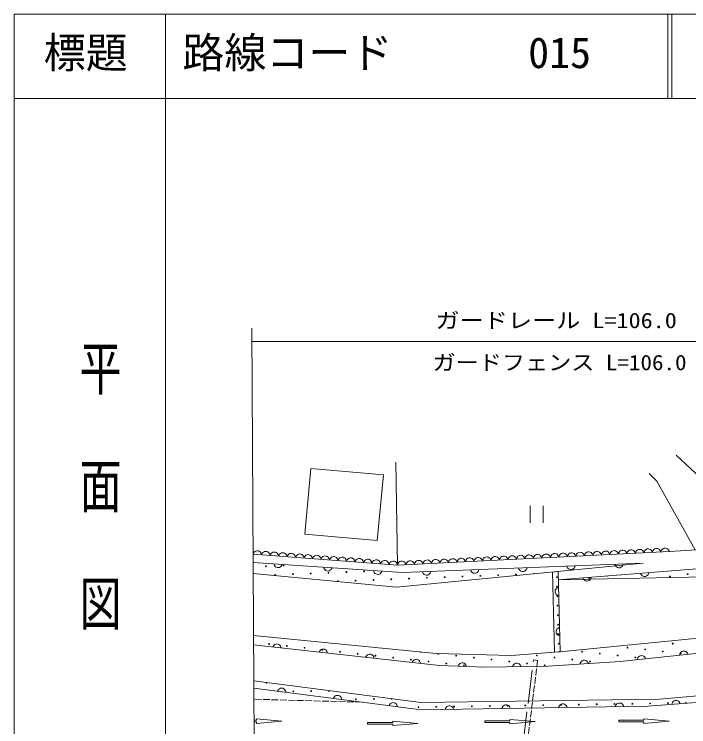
# Model space of a CAD drawing. Units: millimetres, scale not verified. Extents: x -71326 to 568674, y -102781 to 257219.
# Drawn here: x -71326 to 8922, y 172491 to 257219 of the extents above; entities that cross this region are included whole.
import ezdxf
from ezdxf.enums import TextEntityAlignment as Align

# ---------------------------------------------------------------- set-up
doc = ezdxf.new("R2010")
doc.units = ezdxf.units.MM
doc.header["$LTSCALE"] = 1000
for name, pattern in [('CHAIN', [18.5, 12, -1.5, 3.5, -1.5]), ('USER1', [1, 0.8, -0.2]), ('USER2', [5, 4, -1])]:
    doc.linetypes.add(name, pattern=pattern)
for name, color, linetype, lineweight in [('M-BGD', 7, 'Continuous', 13), ('M-BMK-LINE', 2, 'CHAIN', 13), ('M-STR-HTXT', 7, 'Continuous', 13), ('M-TTL', 2, 'Continuous', 13), ('M-TTL-BAND', 7, 'Continuous', 13), ('M-TTL-LINE', 7, 'Continuous', 13), ('M-TTL-TXT', 7, 'Continuous', 13)]:
    doc.layers.add(name, color=color, linetype=linetype, lineweight=lineweight)
doc.styles.add('@ＭＳ ゴシック', font='')
doc.styles.add('ＭＳ ゴシック', font='')
doc.styles.get('@ＭＳ ゴシック').set_extended_font_data('@MS Gothic')
doc.styles.get('ＭＳ ゴシック').set_extended_font_data('MS Gothic')

# ---------------------------------------------------------------- blocks, each defined once
blk = doc.blocks.new('BUHIN2')
at = {"color": 7, "linetype": 'Continuous', "lineweight": 13}
blk.add_lwpolyline([(0, 500), (115, 460), (212, 400), (322, 305), (382, 195), (418, 78), (418, -78), (382, -195), (322, -305), (212, -402), (115, -462), (0, -500)], dxfattribs=at)
blk = doc.blocks.new('BUHIN3')
at = {"color": 7, "linetype": 'Continuous', "lineweight": 13}
blk.add_lwpolyline([(0, -500), (115, -462.5), (212.5, -402.5), (322.5, -305), (382.5, -195), (420, -77.5), (420, 77.5), (382.5, 195), (322.5, 305), (212.5, 402.5), (115, 460), (0, 500)], dxfattribs=at)
blk = doc.blocks.new('BUHIN8')
at = {"color": 7, "linetype": 'Continuous', "lineweight": 13}
for p, q in [((-770, 1000), (-770, -1000)), ((765, -1000), (765, 1000))]:
    blk.add_line(p, q, dxfattribs=at)

msp = doc.modelspace()

# ---------------------------------------------------------------- linework, layer by layer
at = {"layer": 'M-BGD'}
for p, q in [((12196, 200314), (7426, 204788)), ((-25734, 191721), (-25912, 203952)), ((-36769, 195376), (-36050, 203186)), ((-36050, 203186), (-27412, 202446)), ((4230, 202625), (5115, 201691)), ((-27412, 202446), (-28130, 194635)), ((5115, 201691), (9692, 193519)), ((-36769, 195376), (-28130, 194635)), ((6612, 193335), (-25734, 191721)), ((6612, 193335), (10512, 193569)), ((-25734, 191721), (-42911, 193027)), ((-42905, 192037), (-25130, 190830)), ((-42897, 190725), (-42905, 192037)), ((3486, 191933), (-25865, 189098)), ((-25130, 190830), (3486, 191933)), ((-6606, 189961), (13933, 191612)), ((-25865, 189098), (-42897, 190725)), ((-7290, 190892), (-6634, 190955)), ((-7070, 181351), (-7290, 190892)), ((-6634, 190955), (-6363, 181406)), ((13358, 190386), (-6606, 189961)), ((-5608, 181465), (19441, 183961)), ((-42845, 182223), (-42852, 183358)), ((-42852, 183358), (-21139, 181209)), ((-20729, 179786), (-42845, 182223)), ((-12154, 180952), (-5608, 181465)), ((-6363, 181406), (-7070, 181351)), ((15876, 181875), (772, 180264)), ((-21139, 181209), (-12154, 180952)), ((-15288, 179568), (-20729, 179786)), ((-7802, 179699), (-15288, 179568)), ((-9564, 180435), (-9068, 180373)), ((772, 180264), (-7802, 179699)), ((-42813, 177088), (-42819, 177958)), ((-42819, 177958), (-22972, 175383)), ((-22924, 174514), (-42813, 177088)), ((5458, 175769), (23751, 177362)), ((-22972, 175383), (5458, 175769)), ((17484, 175939), (4058, 174949)), ((4058, 174949), (-22924, 174514)), ((-42790, 173257), (-42489, 173257)), ((-42489, 173077), (-42789, 173077)), ((-42489, 173257), (-42489, 173437)), ((-42489, 173437), (-39489, 173167)), ((-39489, 173167), (-42489, 172897)), ((-42489, 172897), (-42489, 173077)), ((-29303, 172805), (-29303, 172985)), ((-29303, 172985), (-26303, 172985)), ((-26303, 172985), (-26303, 173165)), ((-26303, 173165), (-23303, 172895)), ((-23303, 172895), (-26303, 172625)), ((-15356, 173009), (-15356, 173189)), ((-15356, 173189), (-12356, 173189)), ((-12356, 173009), (-15356, 173009)), ((-12356, 173189), (-12356, 173369)), ((-12356, 173369), (-9356, 173099)), ((-9356, 173099), (-12356, 172829)), ((-12356, 172829), (-12356, 173009)), ((592, 173077), (592, 173257)), ((592, 173257), (3592, 173257)), ((3592, 173077), (592, 173077)), ((3592, 173257), (3592, 173437)), ((3592, 173437), (6592, 173167)), ((6592, 173167), (3592, 172897)), ((3592, 172897), (3592, 173077)), ((-26303, 172805), (-29303, 172805)), ((-26303, 172625), (-26303, 172805))]:
    msp.add_line(p, q, dxfattribs=at)
at = {"layer": 'M-BGD', "linetype": 'USER2'}
msp.add_line((-11426, 165330), (-9564, 180435), dxfattribs=at)
at = {"layer": 'M-BGD', "linetype": 'USER1'}
for p, q in [((-9068, 180373), (-10930, 165269)), ((-29911, 175418), (-42805, 175763))]:
    msp.add_line(p, q, dxfattribs=at)
at = {"layer": 'M-BGD'}
for centre in [(-41391, 191576), (-39272, 191658), (-38171, 190639), (-36051, 190720), (-33931, 190802), (-31812, 190884), (-29692, 190965), (-11633, 190600), (8791, 190629), (-40291, 190557), (-30711, 189865), (-28591, 189946), (-26471, 190028), (-24352, 190110), (-22232, 190191), (-20112, 190273), (-17992, 190355), (-15873, 190436), (-13753, 190518), (-6781, 190283), (-2915, 190176), (6688, 190356), (-6749, 189152), (-6717, 188021), (-6685, 186890), (-6653, 185759), (-6621, 184629), (-6588, 183498), (-41011, 182333), (-6556, 182367), (7012, 182376), (-38903, 182101), (-36794, 181869), (-34686, 181636), (-32577, 181404), (-3763, 181430), (1625, 181903), (3733, 181671), (5842, 181438), (-30468, 181172), (-28360, 180939), (-26251, 180707), (-24143, 180474), (-18755, 180948), (-16647, 180715), (-14538, 180483), (-9151, 180956), (-7042, 180724), (-4933, 180491), (-1654, 181197), (454, 180965), (2563, 180732), (7950, 181206), (-22034, 180242), (-19926, 180010), (-17817, 179777), (-12430, 180251), (-10321, 180018), (-8212, 179786), (-2825, 180259), (-41320, 177711), (-38121, 176702), (-36000, 176736), (-30681, 175761), (-28560, 175795), (-23240, 174820), (-21119, 174854), (-18998, 174888), (-16877, 174922), (-14756, 174956), (-12635, 174991), (-10514, 175025), (-8393, 175059), (-6271, 175093), (-4150, 175127), (-2029, 175161), (92, 175195), (2213, 175230), (4334, 175264), (6455, 175298)]:
    msp.add_circle(centre, 50, dxfattribs=at)
for centre, start, end in [((-9513, 190681), 0.59899, 190.43646), ((-32831, 189783), 331.30272, 197.78029), ((-812, 190450), 211.57098, 337.6161), ((-7234, 186309), 354.8505, 7.79737), ((-7202, 185178), 332.39625, 30.25161), ((-7170, 184047), 320.51013, 42.13774), ((-7138, 182916), 310.99985, 51.64802), ((-25081, 181645), 240.67874, 288.01356), ((-22972, 181412), 200.79806, 327.89424), ((-7106, 181785), 302.6596, 59.98826), ((-20864, 181180), 153.95283, 22.77382), ((-15709, 179545), 50.66621, 124.75257), ((-33879, 176770), 138.70452, 26.50935), ((-26438, 175829), 168.44837, 356.7655), ((-25361, 174786), 53.09938, 112.15283), ((8576, 175332), 276.28839, 272.15065)]:
    msp.add_arc(centre, 50, start, end, dxfattribs=at)
at = {"layer": 'M-BMK-LINE', "linetype": 'Continuous'}
msp.add_line((-43076, 219903), (-42576, 138339), dxfattribs=at)
at = {"layer": 'M-STR-HTXT'}
msp.add_line((62270, 218318), (-43067, 218318), dxfattribs=at)
at = {"layer": 'M-TTL'}
for p, q in [((-71326, 257219), (-71326, -102781)), ((568674, 257219), (-71326, 257219))]:
    msp.add_line(p, q, dxfattribs=at)
at = {"layer": 'M-TTL-BAND'}
msp.add_line((-53326, 247219), (-53326, -102781), dxfattribs=at)
at = {"layer": 'M-TTL-LINE'}
for p, q in [((-53326, 257219), (-53326, 247219)), ((6424, 257219), (6424, 247219)), ((6924, 257219), (6924, 247219)), ((-71326, 247219), (568674, 247219))]:
    msp.add_line(p, q, dxfattribs=at)

# ---------------------------------------------------------------- block references
at = {"layer": 'M-BGD'}
msp.add_blockref('BUHIN8', (-9158, 197742), dxfattribs=at)
for p, xscale, yscale, rotation in [((-42406, 192989), 1.013364, 1.013364, 85.65275), ((-41396, 192912), 1.013364, 1.013364, 85.65275), ((-40385, 192835), 1.013364, 1.013364, 85.65275), ((-39375, 192758), 1.013364, 1.013364, 85.65275), ((-5012, 192755), 1.012054, 1.012054, 92.85562), ((-4002, 192805), 1.012054, 1.012054, 92.85562), ((-2991, 192856), 1.012054, 1.012054, 92.85562), ((-1980, 192906), 1.012054, 1.012054, 92.85562), ((-969, 192956), 1.012054, 1.012054, 92.85562), ((42, 193007), 1.012054, 1.012054, 92.85562), ((1052, 193057), 1.012054, 1.012054, 92.85562), ((2063, 193108), 1.012054, 1.012054, 92.85562), ((3074, 193158), 1.012054, 1.012054, 92.85562), ((4085, 193209), 1.012054, 1.012054, 92.85562), ((5096, 193259), 1.012054, 1.012054, 92.85562), ((6106, 193309), 1.012054, 1.012054, 92.85562), ((-38364, 192681), 1.013364, 1.013364, 85.65275), ((-37354, 192604), 1.013364, 1.013364, 85.65275), ((-36343, 192528), 1.013364, 1.013364, 85.65275), ((-35333, 192451), 1.013364, 1.013364, 85.65275), ((-34323, 192374), 1.013364, 1.013364, 85.65275), ((-33312, 192297), 1.013364, 1.013364, 85.65275), ((-32302, 192220), 1.013364, 1.013364, 85.65275), ((-31291, 192144), 1.013364, 1.013364, 85.65275), ((-30281, 192067), 1.013364, 1.013364, 85.65275), ((-29270, 191990), 1.013364, 1.013364, 85.65275), ((-28260, 191913), 1.013364, 1.013364, 85.65275), ((-22196, 191898), 1.012054, 1.012054, 92.85562), ((-21185, 191948), 1.012054, 1.012054, 92.85562), ((-20174, 191998), 1.012054, 1.012054, 92.85562), ((-19164, 192049), 1.012054, 1.012054, 92.85562), ((-18153, 192099), 1.012054, 1.012054, 92.85562), ((-17142, 192150), 1.012054, 1.012054, 92.85562), ((-16131, 192200), 1.012054, 1.012054, 92.85562), ((-15120, 192251), 1.012054, 1.012054, 92.85562), ((-14110, 192301), 1.012054, 1.012054, 92.85562), ((-13099, 192351), 1.012054, 1.012054, 92.85562), ((-12088, 192402), 1.012054, 1.012054, 92.85562), ((-11077, 192452), 1.012054, 1.012054, 92.85562), ((-10066, 192503), 1.012054, 1.012054, 92.85562), ((-9056, 192553), 1.012054, 1.012054, 92.85562), ((-8045, 192603), 1.012054, 1.012054, 92.85562), ((-7034, 192654), 1.012054, 1.012054, 92.85562), ((-6023, 192704), 1.012054, 1.012054, 92.85562), ((-27249, 191836), 1.013364, 1.013364, 85.65275), ((-26239, 191760), 1.013364, 1.013364, 85.65275), ((-25228, 191746), 1.012054, 1.012054, 92.85562), ((-24218, 191797), 1.012054, 1.012054, 92.85562), ((-23207, 191847), 1.012054, 1.012054, 92.85562)]:
    msp.add_blockref('BUHIN3', p, dxfattribs=dict(at, xscale=xscale, yscale=yscale, rotation=rotation))
for p, rotation in [((-39943, 191836), 266.11496), ((-5099, 191602), 272.20664), ((624, 191823), 272.20664), ((-34018, 191434), 266.11496), ((-28092, 191031), 266.11496), ((-22268, 190941), 272.20664), ((-16545, 191161), 272.20664), ((-10822, 191382), 272.20664), ((3664, 190786), 274.59349), ((-3183, 190236), 274.59349), ((-6566, 188568), 181.62372), ((-6431, 183793), 181.62372), ((-40081, 181918), 83.71081), ((-34552, 181309), 83.71081), ((8324, 181070), 96.08635), ((-29023, 180700), 83.71081), ((-23494, 180090), 83.71081), ((3290, 180533), 96.08635), ((-18009, 179677), 87.70939), ((-11545, 179633), 90.99924), ((-3515, 179981), 93.77547), ((-39499, 176659), 82.6261), ((-32869, 175801), 82.6261), ((-26239, 174943), 82.6261), ((7414, 175196), 94.21956), ((-19551, 174569), 90.92239), ((-12806, 174677), 90.92239), ((-6060, 174786), 90.92239), ((685, 174894), 90.92239)]:
    msp.add_blockref('BUHIN2', p, dxfattribs=dict(at, rotation=rotation))

# ---------------------------------------------------------------- texts
at = {"layer": 'M-STR-HTXT', "style": 'ＭＳ ゴシック'}
for s, width, p in [('ガードレール L=106.0', 1.15, (-21223, 219340)), ('ガードフェンス L=106.0', 1.1, (-21564, 214341))]:
    msp.add_text(s, height=1833, dxfattribs=dict(at, width=width)).set_placement(p, align=Align.BOTTOM_LEFT)
at = {"layer": 'M-TTL-BAND', "style": '@ＭＳ ゴシック', "width": 1.4}
msp.add_text('平  面  図', height=3666, rotation=270, dxfattribs=at).set_placement((-64049, 218693), align=Align.BOTTOM_LEFT)
at = {"layer": 'M-TTL-TXT', "style": 'ＭＳ ゴシック'}
for s, p in [('標題', (-67826, 249719)), ('路線コード', (-51326, 249719)), ('015', (-10184, 249719))]:
    msp.add_text(s, height=3666, dxfattribs=at).set_placement(p, align=Align.BOTTOM_LEFT)

doc.saveas('drawing.dxf')
